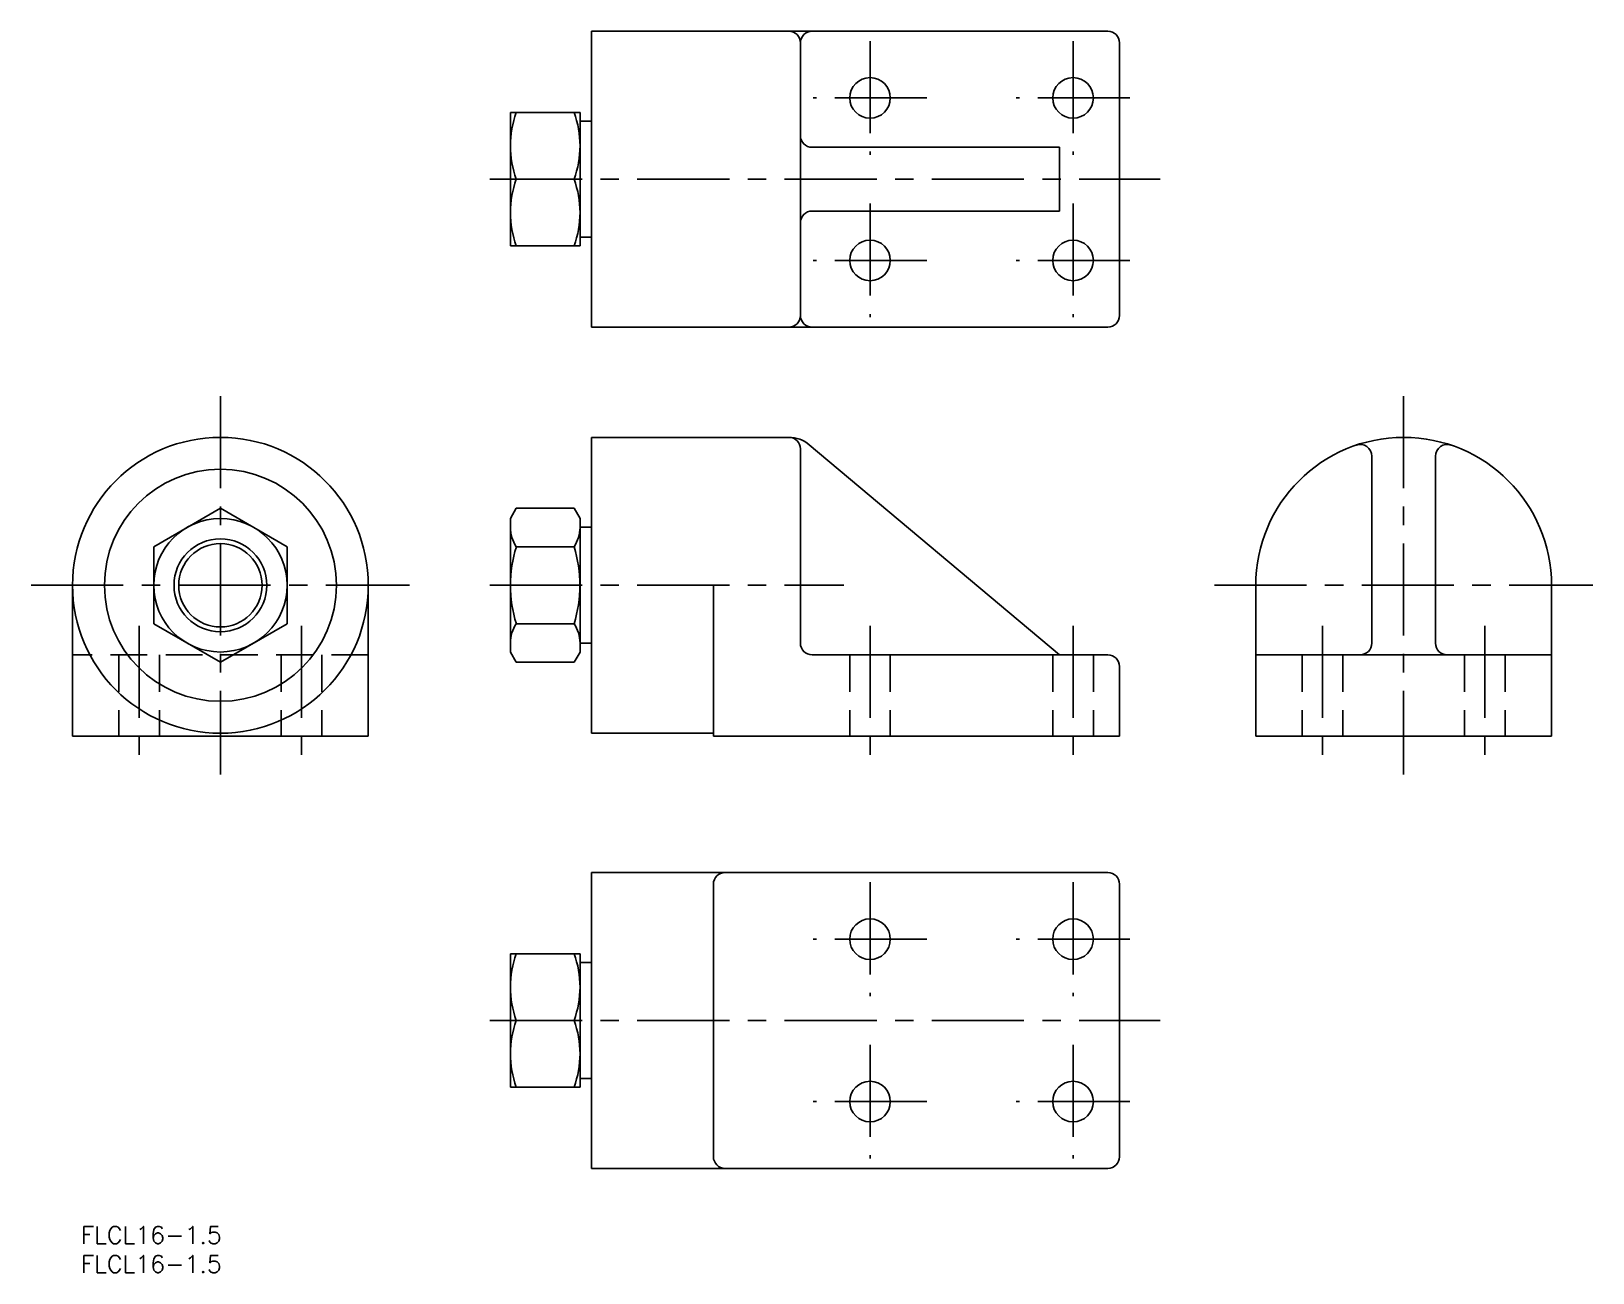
# Model space of a CAD drawing. Extents: x -9 to 261, y -8 to 206.
import ezdxf

# ---------------------------------------------------------------- set-up
doc = ezdxf.new("R2010")
doc.units = 0
doc.header["$LTSCALE"] = 0.5
doc.linetypes.add('CENTER', pattern=[50.8, 31.75, -6.35, 6.35, -6.35])
doc.linetypes.add('DASHED', pattern=[19.05, 12.7, -6.35])
for name, color, linetype in [('MSM_CENTER', 1, 'CENTER'), ('MSM_CONTINUOUS', 7, 'CONTINUOUS'), ('MSM_DASHED', 4, 'DASHED'), ('MSM_NARROW', 5, 'CONTINUOUS'), ('MSM_PART_NUMBER', 7, 'CONTINUOUS')]:
    doc.layers.add(name, color=color, linetype=linetype)
doc.styles.get("Standard").update_dxf_attribs({"font": 'txt.shx', "height": 3, "bigfont": 'bigfont.shx'})

# ---------------------------------------------------------------- blocks, each defined once
blk = doc.blocks.new('*U8')
at = {"layer": 'MSM_PART_NUMBER'}
blk.add_text('FLCL16-1.5', height=3, dxfattribs=at).set_placement((0, -3))
blk = doc.blocks.new('*U9')
at = {"layer": 'MSM_PART_NUMBER'}
blk.add_text('FLCL16-1.5', height=3, dxfattribs=at).set_placement((0, -8))

msp = doc.modelspace()

# ---------------------------------------------------------------- linework, layer by layer
at = {"layer": 'MSM_CENTER'}
for p, q in [((136.06, 204.3), (136.06, 184.7)), ((171.06, 204.3), (171.06, 184.7)), ((145.86, 194.5), (126.26, 194.5)), ((180.86, 194.5), (161.26, 194.5)), ((70.53, 180.5), (186.09, 180.5)), ((136.06, 176.3), (136.06, 156.7)), ((171.06, 176.3), (171.06, 156.7)), ((145.86, 166.5), (126.26, 166.5)), ((180.86, 166.5), (161.26, 166.5)), ((24.06, 143.11), (24.06, 77.89)), ((228.06, 143.11), (228.06, 77.89)), ((-8.56, 110.5), (56.67, 110.5)), ((70.53, 110.5), (131.56, 110.5)), ((195.44, 110.5), (260.67, 110.5)), ((10.06, 103.5), (10.06, 81)), ((38.06, 103.5), (38.06, 81)), ((136.06, 103.5), (136.06, 81)), ((171.06, 103.5), (171.06, 81)), ((214.06, 103.5), (214.06, 81)), ((242.06, 103.5), (242.06, 81)), ((136.06, 59.3), (136.06, 39.7)), ((171.06, 59.3), (171.06, 39.7)), ((145.86, 49.5), (126.26, 49.5)), ((180.86, 49.5), (161.26, 49.5)), ((70.53, 35.5), (186.09, 35.5)), ((136.06, 31.3), (136.06, 11.7)), ((171.06, 31.3), (171.06, 11.7)), ((145.86, 21.5), (126.26, 21.5)), ((180.86, 21.5), (161.26, 21.5))]:
    msp.add_line(p, q, dxfattribs=at)
at = {"layer": 'MSM_CONTINUOUS'}
for p, q in [((88.06, 206), (177.06, 206)), ((88.06, 155), (88.06, 206)), ((124.06, 204), (124.06, 157)), ((179.06, 157), (179.06, 204)), ((74.06, 169), (74.06, 192)), ((86.06, 192), (74.06, 192)), ((86.06, 169), (86.06, 192)), ((88.06, 190.5), (86.06, 190.5)), ((126.06, 186), (168.75, 186)), ((168.75, 175), (168.75, 186)), ((75.08, 180.5), (85.03, 180.5)), ((126.06, 175), (168.75, 175)), ((88.06, 170.5), (86.06, 170.5)), ((86.06, 169), (74.06, 169)), ((88.06, 155), (177.06, 155)), ((88.06, 85), (88.06, 136)), ((88.06, 136), (122.06, 136)), ((125.59, 134.71), (168.75, 98.5)), ((124.06, 134), (124.06, 100.5)), ((222.56, 100.5), (222.56, 132.77)), ((233.56, 100.5), (233.56, 132.77)), ((24.06, 123.78), (12.56, 117.14)), ((35.56, 117.14), (24.06, 123.78)), ((74.06, 122), (75.08, 123.78)), ((74.06, 99), (74.06, 122)), ((75.08, 123.78), (85.03, 123.78)), ((86.06, 122), (85.03, 123.78)), ((86.06, 99), (86.06, 122)), ((88.06, 120.5), (86.06, 120.5)), ((12.56, 117.14), (12.56, 103.86)), ((35.56, 103.86), (35.56, 117.14)), ((75.08, 117.14), (85.03, 117.14)), ((-1.44, 84.5), (-1.44, 110.5)), ((49.56, 110.5), (49.56, 84.5)), ((109.06, 110.5), (109.06, 84.5)), ((202.56, 84.5), (202.56, 110.5)), ((253.56, 110.5), (253.56, 84.5)), ((12.56, 103.86), (24.06, 97.22)), ((24.06, 97.22), (35.56, 103.86)), ((75.08, 103.86), (85.03, 103.86)), ((88.06, 100.5), (86.06, 100.5)), ((74.06, 99), (75.08, 97.22)), ((75.08, 97.22), (85.03, 97.22)), ((86.06, 99), (85.03, 97.22)), ((126.06, 98.5), (177.06, 98.5)), ((202.56, 98.5), (253.56, 98.5)), ((179.06, 84.5), (179.06, 96.5)), ((49.56, 84.5), (-1.44, 84.5)), ((88.06, 85), (109.06, 85)), ((109.06, 84.5), (179.06, 84.5)), ((253.56, 84.5), (202.56, 84.5)), ((88.06, 61), (177.06, 61)), ((88.06, 10), (88.06, 61)), ((109.06, 59), (109.06, 12)), ((179.06, 12), (179.06, 59)), ((74.06, 24), (74.06, 47)), ((86.06, 47), (74.06, 47)), ((86.06, 24), (86.06, 47)), ((88.06, 45.5), (86.06, 45.5)), ((75.08, 35.5), (85.03, 35.5)), ((88.06, 25.5), (86.06, 25.5)), ((86.06, 24), (74.06, 24)), ((88.06, 10), (177.06, 10))]:
    msp.add_line(p, q, dxfattribs=at)
for centre, radius in [((136.06, 194.5), 3.5), ((171.06, 194.5), 3.5), ((136.06, 166.5), 3.5), ((171.06, 166.5), 3.5), ((24.06, 110.5), 25.5), ((24.06, 110.5), 20), ((24.06, 110.5), 11.5), ((24.06, 110.5), 7.19), ((136.06, 49.5), 3.5), ((171.06, 49.5), 3.5), ((136.06, 21.5), 3.5), ((171.06, 21.5), 3.5)]:
    msp.add_circle(centre, radius, dxfattribs=at)
for centre, radius, start, end in [((122.06, 204), 2, 0, 90), ((126.06, 204), 2, 90, 180), ((177.06, 204), 2, 0, 90), ((90.66, 186.25), 16.61, 159.7438, 200.2562), ((69.45, 186.25), 16.61, 339.7438, 20.2562), ((126.06, 188), 2, 180, 270), ((90.66, 174.75), 16.61, 159.7438, 200.2562), ((69.45, 174.75), 16.61, 339.7438, 20.2562), ((126.06, 173), 2, 90, 180), ((122.06, 157), 2, 270, 0), ((126.06, 157), 2, 180, 270), ((177.06, 157), 2, 270, 0), ((122.06, 134), 2, 0, 90), ((122.06, 130.51), 5.49, 50, 90), ((228.06, 110.5), 25.5, 0, 180), ((220.56, 132.77), 2, 0, 108.6115), ((235.56, 132.77), 2, 71.3885, 180), ((79.93, 120.46), 5.88, 180, 214.3842), ((80.18, 120.46), 5.88, 325.6158, 0), ((96.03, 110.5), 21.97, 162.412, 197.588), ((64.08, 110.5), 21.97, 342.412, 17.588), ((79.93, 100.54), 5.88, 145.6158, 180), ((80.18, 100.54), 5.88, 0, 34.3842), ((126.06, 100.5), 2, 180, 270), ((220.56, 100.5), 2, 270, 0), ((235.56, 100.5), 2, 180, 270), ((177.06, 96.5), 2, 0, 90), ((111.06, 59), 2, 90, 180), ((177.06, 59), 2, 0, 90), ((90.66, 41.25), 16.61, 159.7438, 200.2562), ((69.45, 41.25), 16.61, 339.7438, 20.2562), ((90.66, 29.75), 16.61, 159.7438, 200.2562), ((69.45, 29.75), 16.61, 339.7438, 20.2562), ((111.06, 12), 2, 180, 270), ((177.06, 12), 2, 270, 0)]:
    msp.add_arc(centre, radius, start, end, dxfattribs=at)
at = {"layer": 'MSM_DASHED'}
for p, q in [((49.56, 98.5), (-1.44, 98.5)), ((6.56, 98.5), (6.56, 84.5)), ((13.56, 98.5), (13.56, 84.5)), ((34.56, 98.5), (34.56, 84.5)), ((41.56, 98.5), (41.56, 84.5)), ((132.56, 98.5), (132.56, 84.5)), ((139.56, 98.5), (139.56, 84.5)), ((167.56, 98.5), (167.56, 84.5)), ((174.56, 98.5), (174.56, 84.5)), ((210.56, 98.5), (210.56, 84.5)), ((217.56, 98.5), (217.56, 84.5)), ((238.56, 98.5), (238.56, 84.5)), ((245.56, 98.5), (245.56, 84.5))]:
    msp.add_line(p, q, dxfattribs=at)
at = {"layer": 'MSM_NARROW'}
msp.add_circle((24.06, 110.5), 8, dxfattribs=at)

# ---------------------------------------------------------------- block references
at = {"layer": 'MSM_CONTINUOUS'}
for name in ['*U8', '*U9']:
    msp.add_blockref(name, (0, 0), dxfattribs=at)

doc.saveas('drawing.dxf')
